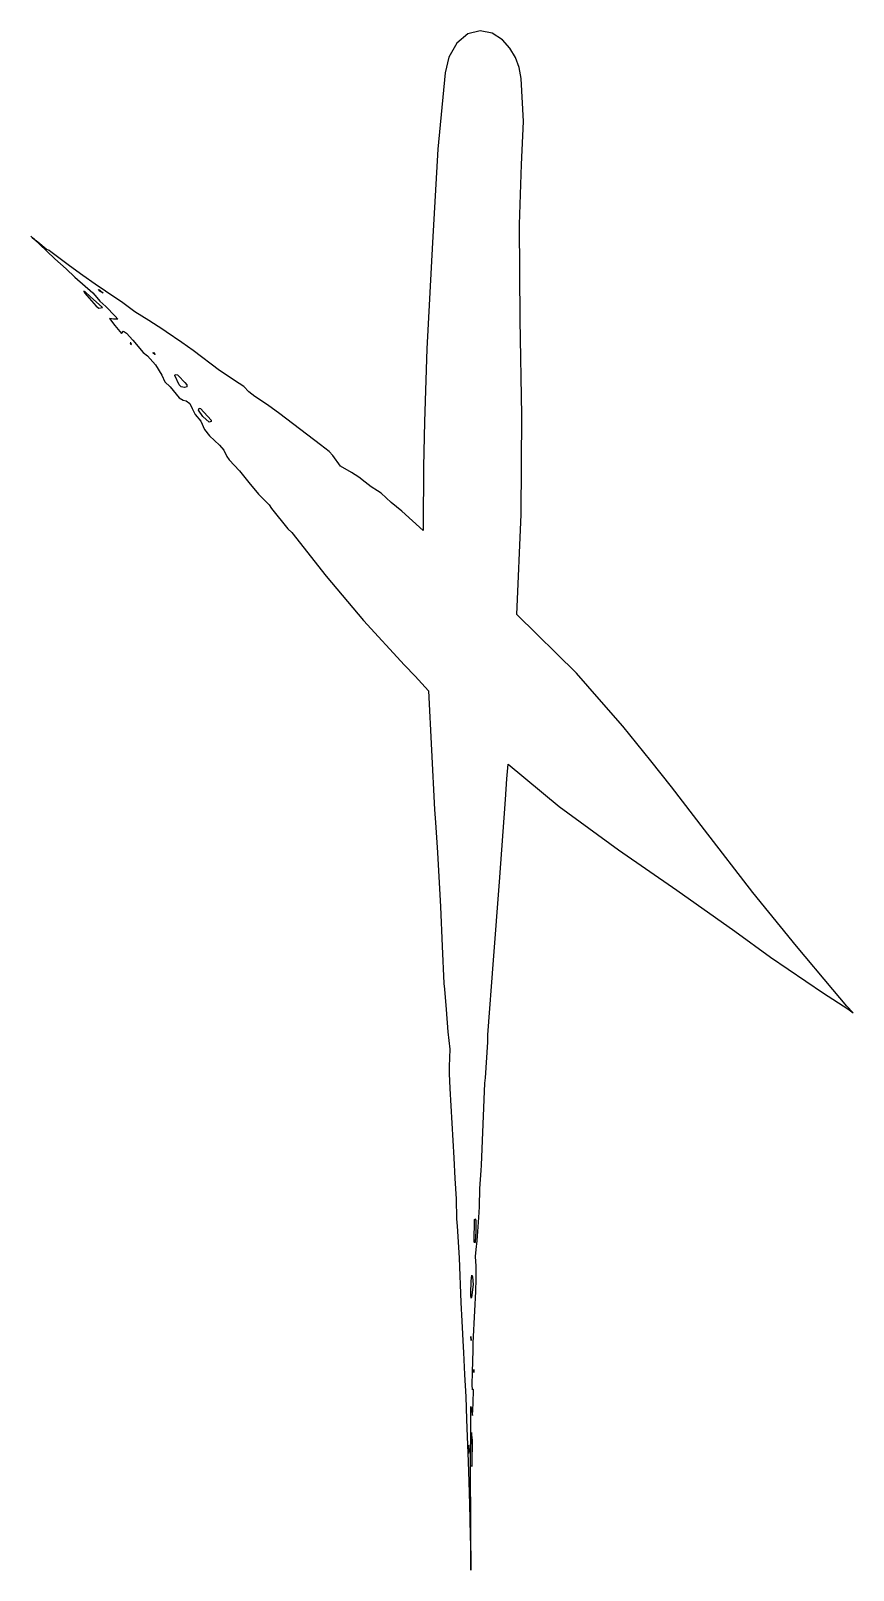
# Model space of a CAD drawing. Extents: x 0 to 62, y 0 to 117.
import ezdxf

# ---------------------------------------------------------------- set-up
doc = ezdxf.new("R2010")
doc.units = 0

msp = doc.modelspace()

# ---------------------------------------------------------------- linework, layer by layer
at = {"layer": 'Layer 1'}
for p, q in [((34.121882, 116.913849), (33.196336, 116.684383)), ((35.032013, 116.732082), (34.121882, 116.913849)), ((32.364111, 115.965409), (31.756885, 114.906155)), ((33.196336, 116.684383), (32.364111, 115.965409)), ((35.817991, 116.21736), (35.032013, 116.732082)), ((36.375827, 115.595456), (35.817991, 116.21736)), ((31.756885, 114.906155), (31.466908, 113.720129)), ((36.807899, 114.888391), (36.375827, 115.595456)), ((37.105002, 114.114855), (36.807899, 114.888391)), ((31.466908, 113.720129), (30.909802, 107.919639)), ((37.257931, 113.29354), (37.105002, 114.114855)), ((37.429572, 110.030667), (37.257931, 113.29354)), ((37.274797, 106.76695), (37.429572, 110.030667)), ((30.909802, 107.919639), (30.502372, 100.836869)), ((37.123927, 102.21502), (37.274797, 106.76695)), ((37.175026, 94.96283), (37.123927, 102.21502)), ((0.015011, 101.32), (0.129223, 101.217678)), ((0.148395, 101.204981), (0.015011, 101.32)), ((0.015011, 101.32), (0.015011, 101.32)), ((0.129223, 101.217678), (0.300885, 101.067677)), ((0.300885, 101.067677), (0.148395, 101.204981)), ((0.300885, 101.068), (0.34906, 101.024555)), ((0.34906, 101.024555), (0.300885, 101.068)), ((0.300885, 101.068), (0.300885, 101.068)), ((0.549477, 100.868274), (0.349997, 101.023753)), ((0.349997, 101.023753), (0.656843, 100.731594)), ((1.176555, 100.343341), (0.549477, 100.868274)), ((0.656843, 100.731594), (1.852373, 99.608634)), ((30.502372, 100.836869), (30.079942, 92.755749)), ((1.403984, 100.22222), (1.176555, 100.343341)), ((1.545149, 100.126245), (1.403984, 100.22222)), ((2.962619, 99.066525), (1.545149, 100.126245)), ((1.852373, 99.608634), (2.693558, 98.83672)), ((2.693558, 98.83672), (3.369621, 98.213441)), ((3.976709, 98.335818), (2.962619, 99.066525)), ((3.369621, 98.213441), (4.734191, 97.013931)), ((4.914815, 97.666726), (3.976709, 98.335818)), ((4.153413, 97.091478), (4.039263, 97.143387)), ((4.039263, 97.143387), (4.082022, 97.017412)), ((4.082022, 97.017412), (4.975181, 96.013092)), ((4.52412, 96.7316), (4.153413, 97.091478)), ((6.472895, 96.622196), (4.914815, 97.666726)), ((5.21699, 97.1684), (5.150453, 97.273104)), ((5.150453, 97.273104), (5.223961, 97.238622)), ((5.508525, 96.979824), (5.21699, 97.1684)), ((5.21699, 97.1684), (5.21699, 97.1684)), ((5.223961, 97.238622), (5.508525, 96.979824)), ((5.460163, 95.902427), (4.52412, 96.7316)), ((4.52412, 96.7316), (4.52412, 96.7316)), ((4.734191, 97.013931), (5.031577, 96.662282)), ((4.975181, 96.013092), (5.182681, 95.850582)), ((5.031577, 96.662282), (5.253155, 96.380083)), ((5.182681, 95.850582), (5.460163, 95.902427)), ((5.253155, 96.380083), (5.701479, 95.979)), ((5.701479, 95.979), (6.425028, 95.249174)), ((6.909329, 96.334643), (6.472895, 96.622196)), ((7.9073, 95.5824), (6.909329, 96.334643)), ((6.301718, 95.025574), (5.98348, 95.055855)), ((5.98348, 95.055855), (6.405848, 94.529296)), ((6.62089, 95.023862), (6.301718, 95.025574)), ((6.425028, 95.249174), (6.62089, 95.023862)), ((8.966102, 94.90814), (7.9073, 95.5824)), ((10.035462, 94.233065), (8.966102, 94.90814)), ((37.285691, 87.7186), (37.175026, 94.96283)), ((6.405848, 94.529296), (6.90905, 93.928163)), ((6.90905, 93.928163), (7.055755, 94.10754)), ((7.055755, 94.10754), (7.289153, 93.963392)), ((7.289153, 93.963392), (7.75207, 93.4133)), ((10.2965, 94.0568), (10.035462, 94.233065)), ((11.4915, 93.2426), (10.2965, 94.0568)), ((7.55047, 93.2299), (7.594214, 93.156582)), ((7.609962, 93.209362), (7.55047, 93.2299)), ((7.55047, 93.2299), (7.55047, 93.2299)), ((7.594214, 93.156582), (7.661744, 93.10542)), ((7.661744, 93.10542), (7.609962, 93.209362)), ((7.75207, 93.4133), (8.547696, 92.476574)), ((8.547696, 92.476574), (8.866494, 92.225992)), ((9.286305, 92.465917), (9.330123, 92.488074)), ((9.42666, 92.326), (9.286305, 92.465917)), ((9.330123, 92.488074), (9.469419, 92.343176)), ((9.469419, 92.343176), (9.42666, 92.326)), ((12.344186, 92.630778), (11.4915, 93.2426)), ((14.353196, 91.110358), (12.344186, 92.630778)), ((30.079942, 92.755749), (29.901682, 87.223399)), ((8.866494, 92.225992), (9.485823, 91.548313)), ((9.42666, 92.326), (9.42666, 92.326)), ((9.485823, 91.548313), (9.951664, 90.757232)), ((9.951664, 90.757232), (10.186203, 90.249544)), ((10.186203, 90.249544), (10.599716, 89.87303)), ((10.956538, 90.750318), (10.985042, 90.821156)), ((11.270792, 90.031309), (10.956538, 90.750318)), ((10.985042, 90.821156), (11.149481, 90.796885)), ((11.149481, 90.796885), (11.233818, 90.720205)), ((11.233818, 90.720205), (11.702369, 90.207213)), ((11.435818, 89.873932), (11.270792, 90.031309)), ((11.702369, 90.207213), (11.868184, 90.029602)), ((11.868184, 90.029602), (11.8509, 89.8892)), ((15.840446, 90.132301), (14.353196, 91.110358)), ((16.195905, 89.90612), (15.840446, 90.132301)), ((10.599716, 89.87303), (11.059862, 89.333275)), ((11.059862, 89.333275), (11.270361, 89.044027)), ((11.270361, 89.044027), (11.58219, 88.868709)), ((11.691543, 89.83326), (11.435818, 89.873932)), ((11.58219, 88.868709), (11.824082, 88.812926)), ((11.85088, 89.88914), (11.691543, 89.83326)), ((11.8509, 89.8892), (11.85088, 89.88914)), ((16.567677, 89.504649), (16.195905, 89.90612)), ((17.033419, 89.157983), (16.567677, 89.504649)), ((17.985769, 88.507687), (17.033419, 89.157983)), ((11.824082, 88.812926), (12.094121, 88.625222)), ((12.094121, 88.625222), (12.256198, 88.233975)), ((12.256198, 88.233975), (12.498813, 87.786464)), ((12.498813, 87.786464), (12.932236, 87.261416)), ((12.737437, 88.103071), (12.800799, 88.253072)), ((13.070925, 87.62668), (12.737437, 88.103071)), ((12.800799, 88.253072), (12.892978, 88.240748)), ((12.892978, 88.240748), (13.718477, 87.346347)), ((18.924922, 87.832996), (17.985769, 88.507687)), ((22.011272, 85.477546), (18.924922, 87.832996)), ((37.237888, 80.18433), (37.285691, 87.7186)), ((12.932236, 87.261416), (13.205869, 86.637994)), ((13.553107, 87.202819), (13.070925, 87.62668)), ((13.205869, 86.637994), (13.574773, 86.15214)), ((13.71263, 87.25921), (13.553107, 87.202819)), ((13.718477, 87.346347), (13.7126, 87.2592)), ((13.7126, 87.2592), (13.71263, 87.25921)), ((29.901682, 87.223399), (29.835583, 83.817079)), ((13.574773, 86.15214), (13.957753, 85.812492)), ((13.957753, 85.812492), (14.332929, 85.461261)), ((14.332929, 85.461261), (14.668017, 85.075056)), ((22.674883, 84.96244), (22.011272, 85.477546)), ((14.668017, 85.075056), (14.886688, 84.590634)), ((14.886688, 84.590634), (15.070609, 84.335819)), ((15.070609, 84.335819), (15.851041, 83.501292)), ((22.948556, 84.66692), (22.674883, 84.96244)), ((23.519583, 83.860772), (22.948556, 84.66692)), ((15.851041, 83.501292), (16.571489, 82.610379)), ((24.373186, 83.36347), (23.519583, 83.860772)), ((24.916051, 83.032861), (24.373186, 83.36347)), ((25.398046, 82.638487), (24.916051, 83.032861)), ((29.835583, 83.817079), (29.804338, 79.274489)), ((16.571489, 82.610379), (17.300238, 81.7177)), ((25.844834, 82.277873), (25.398046, 82.638487)), ((26.347593, 81.984579), (25.844834, 82.277873)), ((26.612989, 81.815906), (26.347593, 81.984579)), ((17.300238, 81.7177), (18.125339, 80.920149)), ((18.125339, 80.920149), (18.285111, 80.649399)), ((27.375979, 81.102918), (26.612989, 81.815906)), ((28.188069, 80.443246), (27.375979, 81.102918)), ((18.285111, 80.649399), (19.542011, 79.102209)), ((29.809599, 78.962786), (28.188069, 80.443246)), ((36.92575, 72.60338), (37.237888, 80.18433)), ((19.542011, 79.102209), (19.839335, 78.808805)), ((19.839335, 78.808805), (22.443065, 75.508785)), ((29.804338, 79.274489), (29.809599, 78.962786)), ((22.443065, 75.508785), (25.284865, 72.137925)), ((41.43461, 68.13074), (36.92575, 72.60338)), ((25.284865, 72.137925), (28.399585, 68.741555)), ((28.399585, 68.741555), (29.202247, 67.91662)), ((29.202247, 67.91662), (30.207407, 66.78645)), ((43.16659, 66.16106), (41.43461, 68.13074)), ((30.207407, 66.78645), (30.65614, 57.78503)), ((44.96535, 64.10686), (43.16659, 66.16106)), ((47.0831, 61.48788), (44.96535, 64.10686)), ((36.152438, 60.118534), (36.255697, 61.225174)), ((36.255697, 61.225174), (40.136357, 58.020384)), ((48.64691, 59.49853), (47.0831, 61.48788)), ((36.049057, 58.553424), (36.152438, 60.118534)), ((35.602167, 52.298084), (36.049057, 58.553424)), ((51.16736, 56.24669), (48.64691, 59.49853)), ((30.65614, 57.78503), (30.735123, 56.790669)), ((40.136357, 58.020384), (44.642357, 54.728464)), ((30.735123, 56.790669), (30.905167, 54.516639)), ((54.84499, 51.4926), (51.16736, 56.24669)), ((30.905167, 54.516639), (31.123384, 50.395789)), ((44.642357, 54.728464), (49.064647, 51.658364)), ((35.148741, 46.336524), (35.602167, 52.298084)), ((49.064647, 51.658364), (53.460537, 48.551914)), ((58.14625, 47.40835), (54.84499, 51.4926)), ((31.123384, 50.395789), (31.249046, 47.409599)), ((53.460537, 48.551914), (56.186317, 46.566674)), ((31.249046, 47.409599), (31.384795, 44.568549)), ((60.89587, 44.11232), (58.14625, 47.40835)), ((34.71853, 40.676704), (35.148741, 46.336524)), ((56.186317, 46.566674), (60.197057, 43.828814)), ((31.384795, 44.568549), (31.42743, 44.148298)), ((31.42743, 44.148298), (31.559753, 42.597748)), ((60.197057, 43.828814), (62.041627, 42.652954)), ((61.9737, 42.8507), (60.89587, 44.11232)), ((31.559753, 42.597748), (31.689775, 40.906408)), ((62.454691, 42.345007), (61.9737, 42.8507)), ((61.9737, 42.8507), (61.9737, 42.8507)), ((62.041627, 42.652954), (62.454691, 42.345007)), ((31.689775, 40.906408), (31.827843, 39.595577)), ((34.535298, 37.419014), (34.70322, 40.108444)), ((34.70322, 40.108444), (34.71853, 40.676704)), ((31.827843, 39.595577), (31.771055, 38.278718)), ((31.771055, 38.278718), (31.772051, 37.731992)), ((31.772051, 37.731992), (31.836036, 36.593982)), ((34.489674, 37.007975), (34.535298, 37.419014)), ((31.836036, 36.593982), (32.121286, 31.339352)), ((34.372552, 33.891075), (34.489674, 37.007975)), ((34.238982, 30.793835), (34.372552, 33.891075)), ((32.121286, 31.339352), (32.212656, 29.779722)), ((34.210102, 30.373708), (34.238982, 30.793835)), ((32.212656, 29.779722), (32.311182, 28.229802)), ((34.094831, 29.012248), (34.210102, 30.373708)), ((32.311182, 28.229802), (32.34747, 26.702032)), ((34.087984, 27.616558), (34.094831, 29.012248)), ((34.041926, 26.797468), (34.087984, 27.616558)), ((32.34747, 26.702032), (32.386807, 26.138999)), ((32.386807, 26.138999), (32.536433, 23.753549)), ((33.671171, 24.990246), (33.709271, 26.642746)), ((33.709271, 26.642746), (33.735351, 26.718306)), ((33.735351, 26.718306), (33.79236, 26.61337)), ((33.796088, 25.74), (33.748226, 24.964976)), ((33.79236, 26.61337), (33.7961, 25.74)), ((33.7961, 25.74), (33.796088, 25.74)), ((33.895473, 25.024828), (34.041926, 26.797468)), ((33.691025, 24.887548), (33.671171, 24.990246)), ((33.748226, 24.964976), (33.691025, 24.887548)), ((33.8323, 24.366568), (33.895473, 25.024828)), ((32.536433, 23.753549), (32.67604, 20.345109)), ((33.765639, 23.84063), (33.8323, 24.366568)), ((33.824954, 23.106571), (33.765639, 23.84063)), ((33.442182, 21.974663), (33.488675, 22.418816)), ((33.488675, 22.418816), (33.542266, 22.313378)), ((33.542266, 22.313378), (33.5927, 21.7122)), ((33.826946, 22.155779), (33.824954, 23.106571)), ((33.423882, 21.031711), (33.442182, 21.974663)), ((33.592685, 21.71213), (33.482768, 20.729219)), ((33.5927, 21.7122), (33.592685, 21.71213)), ((33.717902, 19.728634), (33.794085, 21.196024)), ((33.794085, 21.196024), (33.826946, 22.155779)), ((32.67604, 20.345109), (32.740211, 18.929749)), ((33.42463, 20.876607), (33.423882, 21.031711)), ((33.457932, 20.691252), (33.42463, 20.876607)), ((33.482768, 20.729219), (33.457932, 20.691252)), ((32.740211, 18.929749), (32.835884, 16.986459)), ((33.599956, 17.282564), (33.717902, 19.728634)), ((33.446494, 17.47364), (33.434418, 17.769409)), ((33.434418, 17.769409), (33.4465, 17.4737)), ((32.835884, 16.986459), (32.856425, 16.563592)), ((32.856425, 16.563592), (32.949276, 14.874622)), ((33.4465, 17.4737), (33.446494, 17.47364)), ((33.56242, 15.070392), (33.610398, 16.732852)), ((33.610398, 16.732852), (33.599956, 17.282564)), ((33.654683, 15.268756), (33.6413, 15.1205)), ((33.657172, 15.154109), (33.654683, 15.268756)), ((32.949276, 14.874622), (33.035667, 13.196982)), ((33.53448, 14.098436), (33.56242, 15.070392)), ((33.551159, 13.73271), (33.53448, 14.098436)), ((33.6413, 15.1205), (33.649329, 15.042324)), ((33.6413, 15.1205), (33.6413, 15.1205)), ((33.649329, 15.042324), (33.657172, 15.154109)), ((33.035667, 13.196982), (33.088321, 11.506752)), ((33.623671, 13.75524), (33.551159, 13.73271)), ((33.591991, 12.69565), (33.623671, 13.75524)), ((33.416582, 10.644061), (33.426725, 12.041871)), ((33.426725, 12.041871), (33.435688, 12.446188)), ((33.435688, 12.446188), (33.561229, 11.785687)), ((33.561229, 11.785687), (33.591991, 12.69565)), ((33.088321, 11.506752), (33.119131, 10.806277)), ((33.119131, 10.806277), (33.22127, 8.288627)), ((33.421436, 9.825595), (33.416582, 10.644061)), ((33.247011, 8.994424), (33.243277, 9.51787)), ((33.243277, 9.51787), (33.263008, 9.05318)), ((33.406063, 9.342727), (33.421436, 9.825595)), ((33.555634, 9.893467), (33.482257, 10.476792)), ((33.482257, 10.476792), (33.4919, 8.77587)), ((33.518166, 8.071427), (33.555634, 9.893467)), ((33.22127, 8.288627), (33.270811, 6.735217)), ((33.25473, 8.88961), (33.247011, 8.994424)), ((33.263008, 9.05318), (33.2547, 8.88965)), ((33.2547, 8.88965), (33.25473, 8.88961)), ((33.391436, 8.719821), (33.406063, 9.342727)), ((33.410731, 6.248851), (33.391436, 8.719821)), ((33.4919, 8.77587), (33.488973, 8.072796)), ((33.4919, 8.77587), (33.4919, 8.77587)), ((33.488973, 8.072796), (33.500302, 7.911469)), ((33.500302, 7.911469), (33.518166, 8.071427)), ((33.270811, 6.735217), (33.320169, 5.049107)), ((33.414027, 4.997561), (33.410731, 6.248851)), ((33.320169, 5.049107), (33.376932, 2.656427)), ((33.418509, 3.444021), (33.414027, 4.997561)), ((33.376932, 2.656427), (33.384092, 2.427009)), ((33.384092, 2.427009), (33.401457, 2.088791)), ((33.419943, 1.211811), (33.418509, 3.444021)), ((33.401457, 2.088791), (33.413903, 0.977911)), ((33.419568, 0.636456), (33.419943, 1.211811)), ((33.413903, 0.977911), (33.419568, 0.636456)), ((33.42, 0.543879), (33.419625, 0.633753)), ((33.419625, 0.633753), (33.42, 0.543879)), ((33.42, 0.543879), (33.42, 0.543879)), ((33.422128, 0.235537), (33.420014, 0.543879)), ((33.420014, 0.543879), (33.421197, 0.266283)), ((33.421197, 0.266283), (33.423, 0.02678)), ((33.423, 0.02678), (33.422128, 0.235537)), ((33.423, 0.02678), (33.423, 0.02678))]:
    msp.add_line(p, q, dxfattribs=at)

doc.saveas('drawing.dxf')
